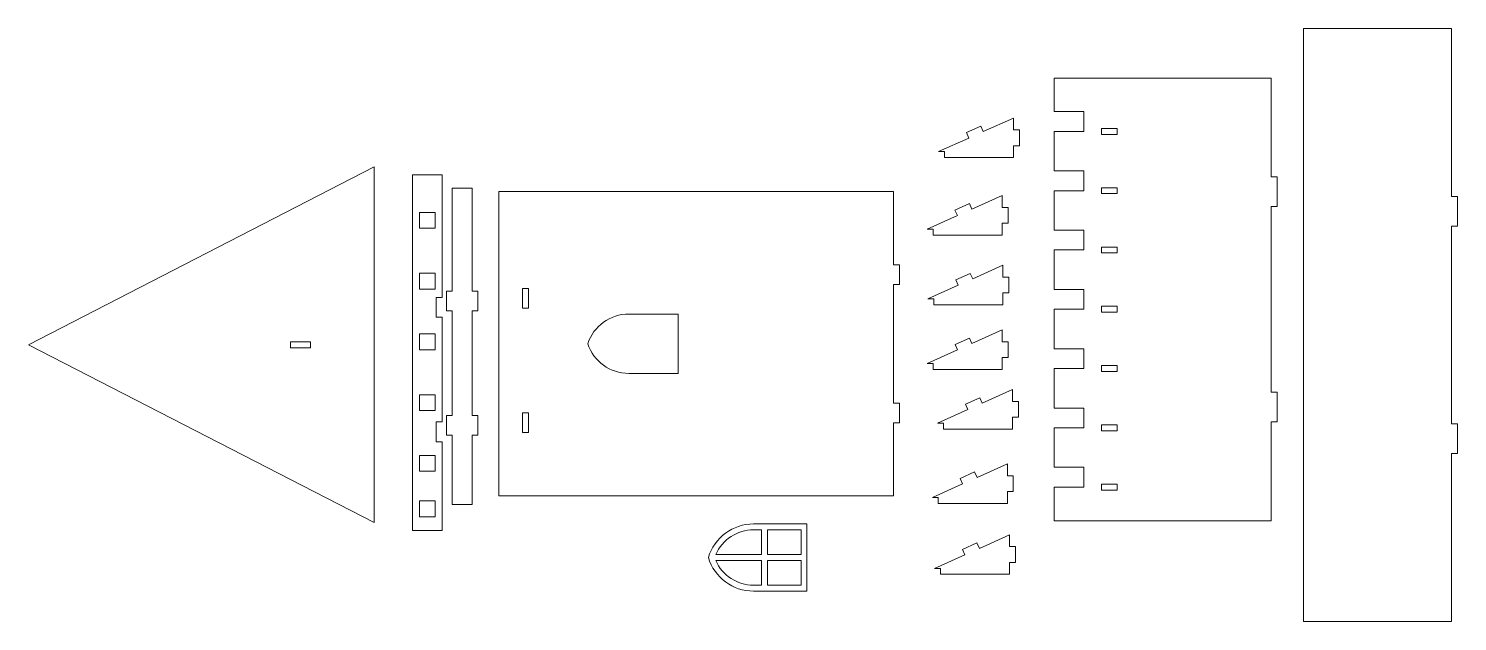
# Model space of a CAD drawing. Header units: millimetres. Extents: x -5563 to 1495, y -1833 to 2679.
# Drawn here: x -1840 to -1116, y 431 to 731 of the extents above; entities that cross this region are included whole.
import ezdxf

# ---------------------------------------------------------------- set-up
doc = ezdxf.new("R2010")
doc.units = ezdxf.units.MM

msp = doc.modelspace()

# ---------------------------------------------------------------- linework, layer by layer
at = {"color": 7, "linetype": 'Continuous', "lineweight": 15}
for p, q in [((-1194.21, 731.45), (-1194.21, 431.45)), ((-1194.21, 731.45), (-1119.21, 731.45)), ((-1119.21, 731.45), (-1119.21, 646.45)), ((-1320.53, 706.42), (-1320.53, 689.42)), ((-1320.53, 706.42), (-1210.53, 706.42)), ((-1210.53, 706.42), (-1210.53, 656.42)), ((-1305.53, 689.42), (-1320.53, 689.42)), ((-1305.53, 679.42), (-1305.53, 689.42)), ((-1357.64, 682.07), (-1364.94, 678.8)), ((-1356.42, 679.33), (-1357.64, 682.07)), ((-1341.07, 686.19), (-1356.42, 679.33)), ((-1341.07, 680.19), (-1341.07, 686.19)), ((-1296.53, 680.92), (-1288.53, 680.92)), ((-1296.53, 677.92), (-1296.53, 680.92)), ((-1288.53, 680.92), (-1288.53, 677.92)), ((-1363.72, 676.06), (-1379.07, 669.19)), ((-1364.94, 678.8), (-1363.72, 676.06)), ((-1338.07, 680.19), (-1341.07, 680.19)), ((-1338.07, 672.19), (-1338.07, 680.19)), ((-1320.53, 679.42), (-1320.53, 659.42)), ((-1320.53, 679.42), (-1305.53, 679.42)), ((-1288.53, 677.92), (-1296.53, 677.92)), ((-1379.07, 669.19), (-1376.07, 669.19)), ((-1376.07, 669.19), (-1376.07, 666.19)), ((-1376.07, 666.19), (-1341.07, 666.19)), ((-1341.07, 666.19), (-1341.07, 672.19)), ((-1341.07, 672.19), (-1338.07, 672.19)), ((-1665.09, 661.42), (-1840.12, 571.42)), ((-1665.09, 481.42), (-1665.09, 661.42)), ((-1305.53, 659.42), (-1320.53, 659.42)), ((-1305.53, 649.42), (-1305.53, 659.42)), ((-1630.56, 657.4), (-1645.56, 657.4)), ((-1645.56, 657.4), (-1645.56, 477.4)), ((-1630.56, 595.4), (-1630.56, 657.4)), ((-1207.53, 656.42), (-1210.53, 656.42)), ((-1207.53, 641.42), (-1207.53, 656.42)), ((-1625.43, 650.62), (-1615.43, 650.62)), ((-1625.43, 650.62), (-1625.43, 598.62)), ((-1615.43, 650.62), (-1615.43, 598.62)), ((-1601.86, 648.96), (-1601.86, 494.96)), ((-1601.86, 648.96), (-1401.86, 648.96)), ((-1401.86, 648.96), (-1401.86, 611.96)), ((-1346.88, 646.99), (-1362.23, 640.13)), ((-1346.88, 640.99), (-1346.88, 646.99)), ((-1320.53, 649.42), (-1320.53, 629.42)), ((-1320.53, 649.42), (-1305.53, 649.42)), ((-1296.53, 650.92), (-1288.53, 650.92)), ((-1296.53, 647.92), (-1296.53, 650.92)), ((-1288.53, 647.92), (-1296.53, 647.92)), ((-1288.53, 650.92), (-1288.53, 647.92)), ((-1116.21, 646.45), (-1119.21, 646.45)), ((-1116.21, 631.45), (-1116.21, 646.45)), ((-1634.06, 638.4), (-1642.06, 638.4)), ((-1642.06, 638.4), (-1642.06, 630.4)), ((-1634.06, 630.4), (-1634.06, 638.4)), ((-1363.46, 642.86), (-1370.76, 639.6)), ((-1370.76, 639.6), (-1369.54, 636.86)), ((-1362.23, 640.13), (-1363.46, 642.86)), ((-1343.88, 640.99), (-1346.88, 640.99)), ((-1343.88, 632.99), (-1343.88, 640.99)), ((-1210.53, 641.42), (-1207.53, 641.42)), ((-1210.53, 641.42), (-1210.53, 547.42)), ((-1642.06, 630.4), (-1634.06, 630.4)), ((-1369.54, 636.86), (-1384.88, 629.99)), ((-1384.88, 629.99), (-1381.88, 629.99)), ((-1381.88, 629.99), (-1381.88, 626.99)), ((-1346.88, 626.99), (-1346.88, 632.99)), ((-1346.88, 632.99), (-1343.88, 632.99)), ((-1119.21, 631.45), (-1116.21, 631.45)), ((-1119.21, 631.45), (-1119.21, 531.45)), ((-1381.88, 626.99), (-1346.88, 626.99)), ((-1305.53, 629.42), (-1320.53, 629.42)), ((-1305.53, 619.42), (-1305.53, 629.42)), ((-1320.53, 619.42), (-1320.53, 599.42)), ((-1320.53, 619.42), (-1305.53, 619.42)), ((-1296.53, 620.92), (-1288.53, 620.92)), ((-1296.53, 617.92), (-1296.53, 620.92)), ((-1288.53, 617.92), (-1296.53, 617.92)), ((-1288.53, 620.92), (-1288.53, 617.92)), ((-1398.86, 611.96), (-1401.86, 611.96)), ((-1398.86, 601.96), (-1398.86, 611.96)), ((-1346.44, 611.69), (-1361.78, 604.82)), ((-1346.44, 605.69), (-1346.44, 611.69)), ((-1634.06, 607.65), (-1642.06, 607.65)), ((-1642.06, 607.65), (-1642.06, 599.65)), ((-1634.06, 599.65), (-1634.06, 607.65)), ((-1401.86, 601.96), (-1398.86, 601.96)), ((-1401.86, 601.96), (-1401.86, 541.96)), ((-1369.09, 601.55), (-1384.44, 594.69)), ((-1363.01, 607.56), (-1370.31, 604.29)), ((-1370.31, 604.29), (-1369.09, 601.55)), ((-1361.78, 604.82), (-1363.01, 607.56)), ((-1343.44, 605.69), (-1346.44, 605.69)), ((-1343.44, 597.69), (-1343.44, 605.69)), ((-1642.06, 599.65), (-1634.06, 599.65)), ((-1633.56, 595.4), (-1630.56, 595.4)), ((-1633.56, 595.4), (-1633.56, 585.4)), ((-1628.43, 598.62), (-1628.43, 588.62)), ((-1625.43, 598.62), (-1628.43, 598.62)), ((-1612.43, 598.62), (-1615.43, 598.62)), ((-1612.43, 588.62), (-1612.43, 598.62)), ((-1589.86, 599.96), (-1586.86, 599.96)), ((-1589.86, 599.96), (-1589.86, 589.96)), ((-1586.86, 599.96), (-1586.86, 589.96)), ((-1384.44, 594.69), (-1381.44, 594.69)), ((-1381.44, 594.69), (-1381.44, 591.69)), ((-1346.44, 597.69), (-1343.44, 597.69)), ((-1346.44, 591.69), (-1346.44, 597.69)), ((-1305.53, 599.42), (-1320.53, 599.42)), ((-1305.53, 589.42), (-1305.53, 599.42)), ((-1628.43, 588.62), (-1625.43, 588.62)), ((-1625.43, 588.62), (-1625.43, 535.62)), ((-1615.43, 588.62), (-1612.43, 588.62)), ((-1615.43, 588.62), (-1615.43, 535.62)), ((-1589.86, 589.96), (-1586.86, 589.96)), ((-1511, 586.96), (-1536, 586.96)), ((-1511, 556.96), (-1511, 586.96)), ((-1381.44, 591.69), (-1346.44, 591.69)), ((-1320.53, 589.42), (-1320.53, 569.42)), ((-1320.53, 589.42), (-1305.53, 589.42)), ((-1296.53, 590.92), (-1288.53, 590.92)), ((-1296.53, 587.92), (-1296.53, 590.92)), ((-1288.53, 587.92), (-1296.53, 587.92)), ((-1288.53, 590.92), (-1288.53, 587.92)), ((-1633.56, 585.4), (-1630.56, 585.4)), ((-1630.56, 532.4), (-1630.56, 585.4)), ((-1697.34, 572.92), (-1707.34, 572.92)), ((-1707.34, 572.92), (-1707.34, 569.92)), ((-1697.34, 569.92), (-1697.34, 572.92)), ((-1642.06, 576.9), (-1642.06, 568.9)), ((-1634.06, 576.9), (-1642.06, 576.9)), ((-1634.06, 568.9), (-1634.06, 576.9)), ((-1363.44, 574.85), (-1370.74, 571.58)), ((-1362.22, 572.11), (-1363.44, 574.85)), ((-1346.87, 578.97), (-1362.22, 572.11)), ((-1346.87, 572.97), (-1346.87, 578.97)), ((-1343.87, 572.97), (-1346.87, 572.97)), ((-1343.87, 564.97), (-1343.87, 572.97)), ((-1840.12, 571.42), (-1665.09, 481.42)), ((-1707.34, 569.92), (-1697.34, 569.92)), ((-1642.06, 568.9), (-1634.06, 568.9)), ((-1369.52, 568.84), (-1384.87, 561.97)), ((-1370.74, 571.58), (-1369.52, 568.84)), ((-1346.87, 564.97), (-1343.87, 564.97)), ((-1346.87, 558.97), (-1346.87, 564.97)), ((-1305.53, 569.42), (-1320.53, 569.42)), ((-1305.53, 559.42), (-1305.53, 569.42)), ((-1384.87, 561.97), (-1381.87, 561.97)), ((-1381.87, 561.97), (-1381.87, 558.97)), ((-1381.87, 558.97), (-1346.87, 558.97)), ((-1320.53, 559.42), (-1320.53, 539.42)), ((-1320.53, 559.42), (-1305.53, 559.42)), ((-1296.53, 560.92), (-1288.53, 560.92)), ((-1296.53, 557.92), (-1296.53, 560.92)), ((-1288.53, 557.92), (-1296.53, 557.92)), ((-1288.53, 560.92), (-1288.53, 557.92)), ((-1536, 556.96), (-1511, 556.96)), ((-1634.06, 546.15), (-1642.06, 546.15)), ((-1642.06, 546.15), (-1642.06, 538.15)), ((-1634.06, 538.15), (-1634.06, 546.15)), ((-1358.15, 544.65), (-1365.45, 541.38)), ((-1356.92, 541.91), (-1358.15, 544.65)), ((-1341.57, 548.77), (-1356.92, 541.91)), ((-1341.57, 542.77), (-1341.57, 548.77)), ((-1207.53, 547.42), (-1210.53, 547.42)), ((-1207.53, 532.42), (-1207.53, 547.42)), ((-1642.06, 538.15), (-1634.06, 538.15)), ((-1589.86, 536.96), (-1586.86, 536.96)), ((-1589.86, 536.96), (-1589.86, 526.96)), ((-1586.86, 536.96), (-1586.86, 526.96)), ((-1398.86, 541.96), (-1401.86, 541.96)), ((-1398.86, 531.96), (-1398.86, 541.96)), ((-1364.22, 538.64), (-1379.57, 531.77)), ((-1365.45, 541.38), (-1364.22, 538.64)), ((-1338.57, 542.77), (-1341.57, 542.77)), ((-1338.57, 534.77), (-1338.57, 542.77)), ((-1305.53, 539.42), (-1320.53, 539.42)), ((-1305.53, 529.42), (-1305.53, 539.42)), ((-1633.56, 532.4), (-1630.56, 532.4)), ((-1633.56, 532.4), (-1633.56, 522.4)), ((-1628.43, 535.62), (-1628.43, 525.62)), ((-1625.43, 535.62), (-1628.43, 535.62)), ((-1612.43, 535.62), (-1615.43, 535.62)), ((-1612.43, 525.62), (-1612.43, 535.62)), ((-1401.86, 531.96), (-1401.86, 494.96)), ((-1401.86, 531.96), (-1398.86, 531.96)), ((-1379.57, 531.77), (-1376.57, 531.77)), ((-1376.57, 531.77), (-1376.57, 528.77)), ((-1376.57, 528.77), (-1341.57, 528.77)), ((-1341.57, 534.77), (-1338.57, 534.77)), ((-1341.57, 528.77), (-1341.57, 534.77)), ((-1320.53, 529.42), (-1320.53, 509.42)), ((-1320.53, 529.42), (-1305.53, 529.42)), ((-1296.53, 530.92), (-1288.53, 530.92)), ((-1296.53, 527.92), (-1296.53, 530.92)), ((-1288.53, 530.92), (-1288.53, 527.92)), ((-1210.53, 532.42), (-1207.53, 532.42)), ((-1210.53, 532.42), (-1210.53, 482.42)), ((-1116.21, 531.45), (-1119.21, 531.45)), ((-1116.21, 516.45), (-1116.21, 531.45)), ((-1633.56, 522.4), (-1630.56, 522.4)), ((-1630.56, 477.4), (-1630.56, 522.4)), ((-1628.43, 525.62), (-1625.43, 525.62)), ((-1625.43, 525.62), (-1625.43, 490.62)), ((-1615.43, 525.62), (-1612.43, 525.62)), ((-1615.43, 525.62), (-1615.43, 490.62)), ((-1589.86, 526.96), (-1586.86, 526.96)), ((-1288.53, 527.92), (-1296.53, 527.92)), ((-1642.06, 515.4), (-1642.06, 507.4)), ((-1634.06, 515.4), (-1642.06, 515.4)), ((-1634.06, 507.4), (-1634.06, 515.4)), ((-1119.21, 516.45), (-1119.21, 431.45)), ((-1119.21, 516.45), (-1116.21, 516.45)), ((-1642.06, 507.4), (-1634.06, 507.4)), ((-1360.8, 507.06), (-1368.11, 503.79)), ((-1359.58, 504.32), (-1360.8, 507.06)), ((-1344.23, 511.19), (-1359.58, 504.32)), ((-1344.23, 505.19), (-1344.23, 511.19)), ((-1305.53, 509.42), (-1320.53, 509.42)), ((-1305.53, 499.42), (-1305.53, 509.42)), ((-1366.88, 501.05), (-1382.23, 494.19)), ((-1368.11, 503.79), (-1366.88, 501.05)), ((-1341.23, 505.19), (-1344.23, 505.19)), ((-1341.23, 497.19), (-1341.23, 505.19)), ((-1296.53, 500.92), (-1288.53, 500.92)), ((-1296.53, 497.92), (-1296.53, 500.92)), ((-1288.53, 500.92), (-1288.53, 497.92)), ((-1634.06, 492.4), (-1642.06, 492.4)), ((-1642.06, 492.4), (-1642.06, 484.4)), ((-1634.06, 484.4), (-1634.06, 492.4)), ((-1601.86, 494.96), (-1401.86, 494.96)), ((-1382.23, 494.19), (-1379.23, 494.19)), ((-1379.23, 494.19), (-1379.23, 491.19)), ((-1344.23, 491.19), (-1344.23, 497.19)), ((-1344.23, 497.19), (-1341.23, 497.19)), ((-1320.53, 499.42), (-1320.53, 482.42)), ((-1320.53, 499.42), (-1305.53, 499.42)), ((-1288.53, 497.92), (-1296.53, 497.92)), ((-1625.43, 490.62), (-1615.43, 490.62)), ((-1379.23, 491.19), (-1344.23, 491.19)), ((-1642.06, 484.4), (-1634.06, 484.4)), ((-1445.77, 480.77), (-1472.77, 480.77)), ((-1445.77, 446.77), (-1445.77, 480.77)), ((-1320.53, 482.42), (-1210.53, 482.42)), ((-1645.56, 477.4), (-1630.56, 477.4)), ((-1468.77, 477.77), (-1472.77, 477.77)), ((-1468.77, 477.77), (-1468.77, 465.27)), ((-1465.77, 465.27), (-1465.77, 477.77)), ((-1448.77, 477.77), (-1465.77, 477.77)), ((-1448.77, 465.27), (-1448.77, 477.77)), ((-1359.64, 471.15), (-1366.95, 467.88)), ((-1358.42, 468.41), (-1359.64, 471.15)), ((-1343.07, 475.27), (-1358.42, 468.41)), ((-1343.07, 469.27), (-1343.07, 475.27)), ((-1491.97, 465.27), (-1468.77, 465.27)), ((-1465.77, 465.27), (-1448.77, 465.27)), ((-1365.72, 465.14), (-1381.07, 458.27)), ((-1366.95, 467.88), (-1365.72, 465.14)), ((-1340.07, 469.27), (-1343.07, 469.27)), ((-1340.07, 461.27), (-1340.07, 469.27)), ((-1491.97, 462.27), (-1468.77, 462.27)), ((-1468.77, 462.27), (-1468.77, 449.77)), ((-1465.77, 462.27), (-1448.77, 462.27)), ((-1465.77, 449.77), (-1465.77, 462.27)), ((-1448.77, 449.77), (-1448.77, 462.27)), ((-1381.07, 458.27), (-1378.07, 458.27)), ((-1378.07, 458.27), (-1378.07, 455.27)), ((-1343.07, 455.27), (-1343.07, 461.27)), ((-1343.07, 461.27), (-1340.07, 461.27)), ((-1472.77, 449.77), (-1468.77, 449.77)), ((-1465.77, 449.77), (-1448.77, 449.77)), ((-1378.07, 455.27), (-1343.07, 455.27)), ((-1472.77, 446.77), (-1445.77, 446.77)), ((-1194.21, 431.45), (-1119.21, 431.45))]:
    msp.add_line(p, q, dxfattribs=at)
for centre, radius, start, end in [((-1536, 564.96), 22, 90, 161.447), ((-1536, 578.96), 22, 198.553, 270), ((-1472.77, 456.77), 24, 90, 163.04224), ((-1472.77, 456.77), 21, 90, 156.12379), ((-1472.77, 470.77), 24, 196.95776, 270), ((-1472.77, 470.77), 21, 203.87621, 270)]:
    msp.add_arc(centre, radius, start, end, dxfattribs=at)

doc.saveas('drawing.dxf')
